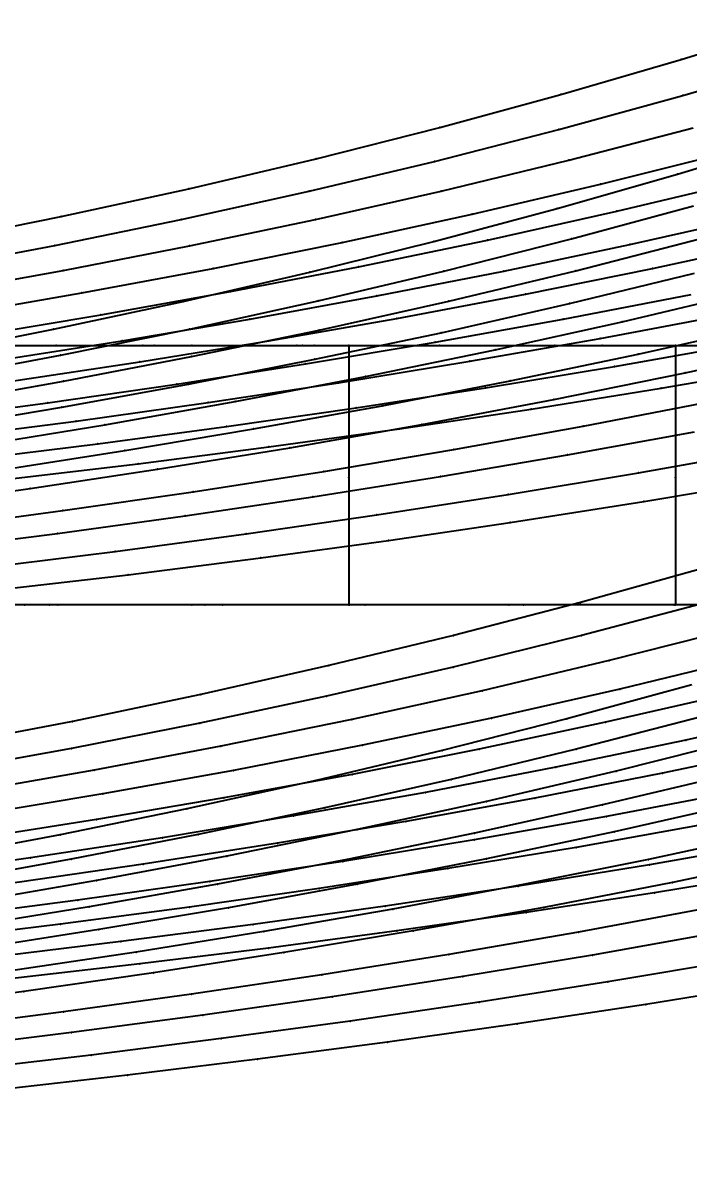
# Model space of a CAD drawing. Extents: x -2408 to 1029, y -526 to 2095.
# Drawn here: x -447 to -369.3, y 1329.9 to 1463.6 of the extents above; entities that cross this region are included whole.
import ezdxf

# ---------------------------------------------------------------- set-up
doc = ezdxf.new("R2010")
doc.units = 0

# ---------------------------------------------------------------- blocks, each defined once
blk = doc.blocks.new(' -30')
at = {"layer": '1'}
for points in [[(-62.287955, 992.040492), (-46.765308, 993.494654), (-31.59976, 995.119355), (-16.677405, 996.901347), (-1.553066, 998.875569), (13.497761, 1001.026741), (28.566463, 1003.387882), (43.726847, 1005.978906), (58.723608, 1008.760932), (73.717036, 1011.77609), (88.621168, 1015.021706), (103.469701, 1018.514085), (117.89867, 1022.167002), (132.006587, 1025.996081), (146.046572, 1030.066786), (159.896121, 1034.343554)], [(147.270055, 957.182145), (132.709902, 953.223638), (118.164563, 949.522165), (103.484284, 946.035751), (88.398786, 942.707071), (73.615428, 939.68744), (58.483676, 936.83641), (43.616732, 934.260061), (28.482044, 931.848513), (13.553322, 929.659705), (-1.822108, 927.580418), (-16.794361, 925.711826), (-31.978719, 923.97667), (-46.98648, 922.420731), (-62.169353, 920.997894)]]:
    blk.add_lwpolyline(points, dxfattribs=at)
at = {"layer": '14'}
for points in [[(-63.959231, 979.122072), (-49.005641, 980.511038), (-33.632503, 982.122847), (-18.625958, 983.86424), (-3.293244, 985.820636), (11.872398, 987.947367), (27.150515, 990.29395), (42.458572, 992.858966), (57.665661, 995.628768), (72.836435, 998.623553), (87.952669, 1001.852721), (102.740143, 1005.267383), (117.185724, 1008.860491), (131.56911, 1012.69644), (145.60942, 1016.694667), (159.855558, 1021.012956)], [(149.057305, 970.891915), (134.311954, 966.791847), (119.499399, 962.940196), (104.958488, 959.413145), (90.028472, 956.046163), (75.046687, 952.918675), (59.910494, 950.006522), (44.840308, 947.342342), (29.635442, 944.875886), (14.498732, 942.621702), (-0.757536, 940.527919), (-15.940118, 938.605887), (-30.87374, 936.874205), (-46.092948, 935.272004), (-61.414536, 933.816243)]]:
    blk.add_lwpolyline(points, dxfattribs=at)
at = {"layer": '3'}
for p in [(146.046572, 1030.066786), (132.006587, 1025.996081), (117.89867, 1022.167002), (103.469701, 1018.514085), (145.60942, 1016.694667), (88.621168, 1015.021706), (131.56911, 1012.69644), (73.717036, 1011.77609), (117.185724, 1008.860491), (102.740143, 1005.267383), (87.952669, 1001.852721), (72.836435, 998.623553), (134.311954, 966.791847), (119.499399, 962.940196), (104.958488, 959.413145), (90.028472, 956.046163), (75.046687, 952.918675), (132.709902, 953.223638), (118.164563, 949.522165), (103.484284, 946.035751), (88.398786, 942.707071), (73.615428, 939.68744)]:
    blk.add_point(p, dxfattribs=at)
blk = doc.blocks.new('-30')
at = {"layer": '1'}
for points in [[(-815.932955, 751.94191), (-800.181244, 751.94191), (-784.68991, 751.94191), (-769.49158, 751.94191), (-754.618879, 751.94191), (-732.991399, 751.94191), (-712.279556, 751.94191), (-692.593227, 751.94191), (-674.042287, 751.94191), (-656.736615, 751.94191), (-640.786085, 751.94191), (-621.816635, 751.94191), (-605.712108, 751.94191)], [(-595.670056, 721.699142), (-613.389459, 721.699142), (-630.958968, 721.699142), (-651.263198, 721.699142), (-668.129356, 721.699142), (-686.277399, 721.699142), (-705.597478, 721.699142), (-725.979701, 721.699142), (-747.314174, 721.699142), (-769.491051, 721.699142), (-784.689358, 721.699142), (-800.180704, 721.699142), (-815.932463, 721.699142)]]:
    blk.add_lwpolyline(points, dxfattribs=at)
at = {"layer": '14'}
for points in [[(-815.932955, 751.94191), (-800.181244, 751.94191), (-784.68991, 751.94191), (-769.49158, 751.94191), (-754.618879, 751.94191), (-732.991399, 751.94191), (-712.279556, 751.94191), (-692.593227, 751.94191), (-674.042287, 751.94191), (-656.736615, 751.94191), (-640.786085, 751.94191), (-621.816635, 751.94191), (-605.712108, 751.94191)], [(-595.670056, 721.699142), (-613.389459, 721.699142), (-630.958968, 721.699142), (-651.263198, 721.699142), (-668.129356, 721.699142), (-686.277399, 721.699142), (-705.597478, 721.699142), (-725.979701, 721.699142), (-747.314174, 721.699142), (-769.491051, 721.699142), (-784.689358, 721.699142), (-800.180704, 721.699142), (-815.932463, 721.699142)]]:
    blk.add_lwpolyline(points, dxfattribs=at)
at = {"layer": '3'}
for p in [(-674.042287, 751.94191), (-674.042287, 751.94191), (-656.736615, 751.94191), (-656.736615, 751.94191), (-640.786085, 751.94191), (-640.786085, 751.94191), (-621.816635, 751.94191), (-621.816635, 751.94191), (-686.277399, 721.699142), (-686.277399, 721.699142), (-668.129356, 721.699142), (-668.129356, 721.699142), (-651.263198, 721.699142), (-651.263198, 721.699142), (-630.958968, 721.699142), (-630.958968, 721.699142), (-613.389459, 721.699142), (-613.389459, 721.699142)]:
    blk.add_point(p, dxfattribs=at)
blk = doc.blocks.new(' -31')
at = {"layer": '1'}
for points in [[(-63.189221, 989.945011), (-47.672531, 991.313117), (-32.73015, 992.82249), (-17.795201, 994.504582), (-2.889159, 996.340467), (12.212112, 998.376714), (27.069524, 1000.571165), (42.309343, 1003.026105), (57.103525, 1005.61325), (72.14837, 1008.460502), (86.862908, 1011.468573), (101.799206, 1014.765756), (116.409491, 1018.244322), (130.915001, 1021.952954), (145.402375, 1025.916377), (159.820729, 1030.124264)], [(147.544273, 953.509194), (132.93039, 949.727028), (118.347098, 946.195779), (103.622757, 942.869792), (88.846664, 939.767564), (74.028881, 936.886349), (59.221606, 934.227884), (44.328767, 931.764617), (28.970927, 929.425578), (14.022593, 927.325981), (-1.074514, 925.367278), (-16.06261, 923.572989), (-31.47287, 921.884902), (-46.493921, 920.393102), (-61.572107, 919.043186)]]:
    blk.add_lwpolyline(points, dxfattribs=at)
at = {"layer": '14'}
for points in [[(-64.30798, 977.09257), (-48.879834, 978.444808), (-33.60516, 979.96535), (-18.120015, 981.679498), (-2.882535, 983.53499), (12.185967, 985.548397), (27.374519, 987.769931), (42.016069, 990.101471), (57.723407, 992.818572), (72.810402, 995.648884), (87.8611, 998.699277), (102.856623, 1001.980323), (117.515395, 1005.43791), (132.396191, 1009.209824), (146.642882, 1013.073175)], [(148.187858, 966.836368), (133.553548, 962.983394), (118.589086, 959.300981), (103.838785, 955.919554), (89.038004, 952.766953), (74.080566, 949.818442), (59.192565, 947.112229), (44.268387, 944.614557), (29.211158, 942.297216), (14.229339, 940.172583), (-0.871421, 938.191961), (-15.893527, 936.374721), (-31.283849, 934.674336), (-46.339933, 933.166615), (-61.499473, 931.795298)]]:
    blk.add_lwpolyline(points, dxfattribs=at)
at = {"layer": '3'}
for p in [(145.402375, 1025.916377), (130.915001, 1021.952954), (116.409491, 1018.244322), (101.799206, 1014.765756), (86.862908, 1011.468573), (72.14837, 1008.460502), (132.396191, 1009.209824), (117.515395, 1005.43791), (102.856623, 1001.980323), (87.8611, 998.699277), (72.810402, 995.648884), (133.553548, 962.983394), (118.589086, 959.300981), (103.838785, 955.919554), (89.038004, 952.766953), (74.080566, 949.818442), (132.93039, 949.727028), (118.347098, 946.195779), (103.622757, 942.869792), (88.846664, 939.767564), (74.028881, 936.886349)]:
    blk.add_point(p, dxfattribs=at)
blk = doc.blocks.new('-31')
at = {"layer": '1'}
blk.add_lwpolyline([(-690.465999, 751.94191), (-675.369986, 751.94191), (-657.41673, 751.94191), (-642.174958, 751.94191), (-627.3112, 751.94191), (-613.252144, 751.94191), (-613.252144, 736.519947), (-613.252144, 721.699142), (-632.670856, 721.699142), (-649.441005, 721.699142), (-666.06929, 721.699142), (-685.285785, 721.699142), (-701.248397, 721.699142)], dxfattribs=at)
at = {"layer": '14'}
blk.add_lwpolyline([(-690.465999, 751.94191), (-675.369986, 751.94191), (-657.41673, 751.94191), (-642.174958, 751.94191), (-627.3112, 751.94191), (-613.252144, 751.94191), (-613.252144, 736.519947), (-613.252144, 721.699142), (-632.670856, 721.699142), (-649.441005, 721.699142), (-666.06929, 721.699142), (-685.285785, 721.699142), (-701.248397, 721.699142)], dxfattribs=at)
at = {"layer": '2'}
for p in [(-613.252144, 751.94191), (-613.252144, 751.94191), (-613.252144, 721.699142), (-613.252144, 721.699142)]:
    blk.add_point(p, dxfattribs=at)
at = {"layer": '3'}
for p in [(-675.369986, 751.94191), (-675.369986, 751.94191), (-657.41673, 751.94191), (-657.41673, 751.94191), (-642.174958, 751.94191), (-642.174958, 751.94191), (-627.3112, 751.94191), (-627.3112, 751.94191), (-613.252144, 736.519947), (-613.252144, 736.519947), (-685.285785, 721.699142), (-685.285785, 721.699142), (-666.06929, 721.699142), (-666.06929, 721.699142), (-649.441005, 721.699142), (-649.441005, 721.699142), (-632.670856, 721.699142), (-632.670856, 721.699142)]:
    blk.add_point(p, dxfattribs=at)
blk = doc.blocks.new(' -32')
at = {"layer": '1'}
for points in [[(-63.073899, 987.964787), (-47.80115, 989.241333), (-32.854437, 990.673366), (-17.580763, 992.310636), (-2.66784, 994.062031), (12.329512, 995.989364), (27.19852, 998.080667), (42.534483, 1000.433601), (57.345718, 1002.901455), (72.240179, 1005.584932), (86.979833, 1008.449899), (101.702285, 1011.534519), (116.349741, 1014.839147), (131.220497, 1018.445942), (145.752876, 1022.224506)], [(151.730816, 950.981879), (136.760752, 947.22716), (121.639578, 943.684047), (106.560619, 940.393873), (91.330345, 937.310262), (76.160148, 934.470587), (60.90343, 931.837583), (45.660933, 929.416777), (30.404479, 927.182491), (15.110406, 925.11284), (0.117968, 923.23896), (-15.214274, 921.474065), (-30.522857, 919.862977), (-45.88647, 918.397328), (-60.859108, 917.114579)]]:
    blk.add_lwpolyline(points, dxfattribs=at)
at = {"layer": '14'}
for points in [[(-63.695884, 975.163998), (-48.400329, 976.438115), (-33.260954, 977.872553), (-17.902589, 979.495559), (-2.796827, 981.250458), (12.288539, 983.170726), (27.200065, 985.246414), (42.235573, 987.526424), (57.308336, 990.007635), (72.280071, 992.674386), (87.220682, 995.546043), (102.112174, 998.629703), (117.256923, 1002.009589), (132.044623, 1005.561161), (146.773454, 1009.351388)], [(151.030064, 963.923373), (135.934062, 960.09737), (121.133007, 956.593085), (105.925133, 953.240219), (90.667766, 950.121329), (75.889856, 947.327482), (60.549207, 944.65308), (45.710204, 942.271121), (30.305737, 939.994784), (14.876294, 937.892793), (-0.029895, 936.012998), (-15.497729, 934.217485), (-30.698433, 932.609474), (-46.199172, 931.124613), (-61.159001, 929.831944)]]:
    blk.add_lwpolyline(points, dxfattribs=at)
at = {"layer": '3'}
for p in [(131.220497, 1018.445942), (116.349741, 1014.839147), (101.702285, 1011.534519), (86.979833, 1008.449899), (72.240179, 1005.584932), (132.044623, 1005.561161), (117.256923, 1002.009589), (102.112174, 998.629703), (87.220682, 995.546043), (72.280071, 992.674386), (135.934062, 960.09737), (121.133007, 956.593085), (105.925133, 953.240219), (90.667766, 950.121329), (75.889856, 947.327482), (136.760752, 947.22716), (121.639578, 943.684047), (106.560619, 940.393873), (91.330345, 937.310262), (76.160148, 934.470587)]:
    blk.add_point(p, dxfattribs=at)
blk = doc.blocks.new('-32')
at = {"layer": '1'}
blk.add_lwpolyline([(-824.869566, 751.94191), (-805.068798, 751.94191), (-786.02016, 751.94191), (-767.821756, 751.94191), (-750.57169, 751.94191), (-734.368065, 751.94191), (-719.308987, 751.94191), (-701.180183, 751.94191), (-685.493076, 751.94191), (-669.672095, 751.94191), (-655.40737, 751.94191), (-651.352158, 751.94191), (-651.352158, 736.51993), (-651.352158, 721.699142), (-669.671698, 721.699142), (-689.172728, 721.699142), (-705.492018, 721.699142), (-724.194887, 721.699142), (-739.646372, 721.699142), (-756.209693, 721.699142), (-773.786774, 721.699142), (-792.279497, 721.699142), (-811.589755, 721.699142)], dxfattribs=at)
at = {"layer": '14'}
blk.add_lwpolyline([(-824.869566, 751.94191), (-805.068798, 751.94191), (-786.02016, 751.94191), (-767.821756, 751.94191), (-750.57169, 751.94191), (-734.368065, 751.94191), (-719.308987, 751.94191), (-701.180183, 751.94191), (-685.493076, 751.94191), (-669.672095, 751.94191), (-655.40737, 751.94191), (-651.352158, 751.94191), (-651.352158, 736.51993), (-651.352158, 721.699142), (-669.671698, 721.699142), (-689.172728, 721.699142), (-705.492018, 721.699142), (-724.194887, 721.699142), (-739.646372, 721.699142), (-756.209693, 721.699142), (-773.786774, 721.699142), (-792.279497, 721.699142), (-811.589755, 721.699142)], dxfattribs=at)
at = {"layer": '2'}
for p in [(-651.352158, 751.94191), (-651.352158, 751.94191), (-651.352158, 721.699142), (-651.352158, 721.699142)]:
    blk.add_point(p, dxfattribs=at)
at = {"layer": '3'}
for p in [(-685.493076, 751.94191), (-685.493076, 751.94191), (-669.672095, 751.94191), (-669.672095, 751.94191), (-655.40737, 751.94191), (-655.40737, 751.94191), (-651.352158, 736.51993), (-651.352158, 736.51993), (-689.172728, 721.699142), (-689.172728, 721.699142), (-669.671698, 721.699142), (-669.671698, 721.699142)]:
    blk.add_point(p, dxfattribs=at)
blk = doc.blocks.new(' -33')
at = {"layer": '1'}
for points in [[(-62.676554, 986.02466), (-47.469065, 987.237479), (-32.175066, 988.635625), (-17.231059, 990.164291), (-1.969221, 991.878756), (13.18838, 993.745961), (28.409, 995.79834), (43.604009, 998.032983), (58.434574, 1000.400726), (73.568401, 1003.015074), (88.889137, 1005.874152), (103.945344, 1008.904018), (119.123582, 1012.196621), (134.079505, 1015.688423), (148.839588, 1019.383526)], [(149.114829, 946.819649), (134.323275, 943.323471), (119.404475, 940.02864), (104.517089, 936.966438), (89.418252, 934.084416), (74.450729, 931.441655), (59.338726, 928.978533), (44.308779, 926.718636), (29.197201, 924.615951), (14.123243, 922.671332), (-1.2104, 920.84544), (-16.319175, 919.193337), (-31.48102, 917.677584), (-46.61768, 916.304625), (-62.01489, 915.05757)]]:
    blk.add_lwpolyline(points, dxfattribs=at)
at = {"layer": '14'}
for points in [[(-63.88798, 973.191219), (-48.760762, 974.383247), (-33.792318, 975.723587), (-18.838223, 977.222051), (-3.65813, 978.89639), (11.262152, 980.69739), (26.627123, 982.726164), (41.502438, 984.868498), (55.802328, 987.099301), (71.239332, 989.703083), (86.024921, 992.395824), (100.780213, 995.286277), (115.486739, 998.382131), (130.456307, 1001.769517), (145.062039, 1005.314683)], [(151.520569, 960.496388), (136.31871, 956.819283), (121.349292, 953.43957), (106.33147, 950.282574), (91.26954, 947.344777), (76.050213, 944.601286), (60.91301, 942.084598), (45.637376, 939.745064), (30.44328, 937.599295), (15.124464, 935.597632), (-0.109531, 933.755664), (-15.360405, 932.061884), (-30.334394, 930.546275), (-45.615075, 929.143712), (-61.002853, 927.87232)]]:
    blk.add_lwpolyline(points, dxfattribs=at)
at = {"layer": '3'}
for p in [(134.079505, 1015.688423), (119.123582, 1012.196621), (103.945344, 1008.904018), (88.889137, 1005.874152), (73.568401, 1003.015074), (130.456307, 1001.769517), (115.486739, 998.382131), (100.780213, 995.286277), (86.024921, 992.395824), (71.239332, 989.703083), (136.31871, 956.819283), (121.349292, 953.43957), (106.33147, 950.282574), (91.26954, 947.344777), (76.050213, 944.601286), (134.323275, 943.323471), (119.404475, 940.02864), (104.517089, 936.966438), (89.418252, 934.084416), (74.450729, 931.441655)]:
    blk.add_point(p, dxfattribs=at)
blk = doc.blocks.new(' -34')
at = {"layer": '1'}
for points in [[(-62.201781, 984.109423), (-46.844191, 985.280492), (-31.552026, 986.613769), (-16.180549, 988.119587), (-0.918876, 989.7673), (14.461016, 991.588687), (29.684126, 993.561033), (44.651744, 995.673969), (59.824846, 998.00029), (74.945261, 1000.509818), (90.055324, 1003.215849), (105.018224, 1006.101256), (120.049031, 1009.218044), (135.1284, 1012.579824), (150.057391, 1016.1527)], [(149.750125, 943.602201), (134.836432, 940.230283), (119.93429, 937.083574), (104.830533, 934.115456), (89.846717, 931.384189), (74.719554, 928.832767), (59.6705, 926.488073), (44.544948, 924.308318), (29.448365, 922.292712), (14.010065, 920.384045), (-1.122059, 918.654773), (-16.32217, 917.059944), (-31.483562, 915.612101), (-46.832805, 914.287485), (-62.019091, 913.117373)]]:
    blk.add_lwpolyline(points, dxfattribs=at)
at = {"layer": '14'}
for points in [[(-62.368557, 971.359762), (-46.955469, 972.529899), (-31.404846, 973.873655), (-16.018666, 975.369462), (-1.039595, 976.974481), (14.313651, 978.774331), (29.486911, 980.719213), (44.79652, 982.859693), (60.079744, 985.181758), (75.404584, 987.702822), (90.625, 990.405908), (105.81543, 993.310709), (120.957217, 996.424341), (135.743597, 999.690057), (150.786846, 1003.25315)], [(148.521494, 956.358438), (133.815609, 953.008436), (119.06352, 949.868753), (104.26908, 946.936219), (89.315343, 944.18609), (74.447671, 941.655685), (59.438948, 939.295019), (44.51444, 937.126641), (29.567738, 935.115528), (14.496622, 933.232545), (-0.484855, 931.500543), (-15.863097, 929.870438), (-30.874372, 928.422447), (-46.581734, 927.050923), (-61.031049, 925.917296)]]:
    blk.add_lwpolyline(points, dxfattribs=at)
at = {"layer": '3'}
for p in [(135.1284, 1012.579824), (120.049031, 1009.218044), (105.018224, 1006.101256), (90.055324, 1003.215849), (74.945261, 1000.509818), (135.743597, 999.690057), (120.957217, 996.424341), (105.81543, 993.310709), (90.625, 990.405908), (75.404584, 987.702822), (133.815609, 953.008436), (119.06352, 949.868753), (104.26908, 946.936219), (89.315343, 944.18609), (74.447671, 941.655685), (134.836432, 940.230283), (119.93429, 937.083574), (104.830533, 934.115456), (89.846717, 931.384189), (74.719554, 928.832767)]:
    blk.add_point(p, dxfattribs=at)
blk = doc.blocks.new(' -35')
at = {"layer": '1'}
for points in [[(-62.730958, 982.135285), (-47.556552, 983.23854), (-32.497701, 984.477851), (-17.328552, 985.87939), (-2.297197, 987.417575), (12.961771, 989.131927), (27.959361, 990.970578), (43.309883, 993.0213), (58.262805, 995.1937), (73.202795, 997.542292), (88.10029, 1000.067095), (102.886466, 1002.761205), (117.715613, 1005.661029), (132.402557, 1008.742196), (147.14449, 1012.057185)], [(149.353601, 940.252384), (134.579422, 937.067447), (119.596453, 934.051586), (104.785757, 931.276596), (89.728332, 928.65774), (74.835692, 926.259145), (59.179039, 923.928092), (44.541241, 921.910511), (29.381633, 919.969584), (14.403487, 918.187392), (-1.331187, 916.461199), (-16.228949, 914.967156), (-31.448686, 913.574273), (-46.565287, 912.319465), (-61.807496, 911.199641)]]:
    blk.add_lwpolyline(points, dxfattribs=at)
at = {"layer": '14'}
for points in [[(-62.938125, 969.391393), (-47.752126, 970.486082), (-32.422476, 971.732986), (-17.26006, 973.126367), (-1.855956, 974.694953), (13.276601, 976.382052), (28.391172, 978.221578), (43.321342, 980.20117), (58.39237, 982.370642), (73.510673, 984.725601), (88.526659, 987.248361), (103.510309, 989.956076), (118.465264, 992.856953), (133.372515, 995.958266), (148.562666, 999.348473)], [(154.048305, 954.33759), (138.932362, 950.971169), (123.770254, 947.820037), (108.565897, 944.880925), (93.199124, 942.128623), (77.922058, 939.599068), (62.501389, 937.241845), (47.168491, 935.077929), (31.115596, 932.983628), (16.332593, 931.194477), (0.943787, 929.472944), (-14.151574, 927.926407), (-29.569388, 926.489421), (-45.099253, 925.179927), (-60.541408, 924.017085)]]:
    blk.add_lwpolyline(points, dxfattribs=at)
at = {"layer": '3'}
for p in [(132.402557, 1008.742196), (117.715613, 1005.661029), (102.886466, 1002.761205), (88.10029, 1000.067095), (73.202795, 997.542292), (133.372515, 995.958266), (118.465264, 992.856953), (103.510309, 989.956076), (88.526659, 987.248361), (73.510673, 984.725601), (138.932362, 950.971169), (123.770254, 947.820037), (108.565897, 944.880925), (93.199124, 942.128623), (77.922058, 939.599068), (62.501389, 937.241845), (134.579422, 937.067447), (119.596453, 934.051586), (104.785757, 931.276596), (89.728332, 928.65774), (74.835692, 926.259145)]:
    blk.add_point(p, dxfattribs=at)
blk = doc.blocks.new(' -36')
at = {"layer": '1'}
for points in [[(-61.924676, 980.270294), (-47.017724, 981.31363), (-31.357583, 982.547478), (-16.625817, 983.851296), (-0.992572, 985.389894), (13.833781, 986.994781), (29.434275, 988.836413), (44.440064, 990.766333), (59.442097, 992.862699), (74.419603, 995.127874), (89.460761, 997.580781), (104.380963, 1000.197104), (119.375387, 1003.01858), (134.224027, 1006.014801), (149.116599, 1009.235017)], [(151.713226, 937.602397), (136.533123, 934.443816), (121.520277, 931.529785), (106.279591, 928.778564), (91.196515, 926.253528), (76.000404, 923.896584), (60.862701, 921.722258), (45.703331, 919.703248), (30.553345, 917.828484), (15.36051, 916.081235), (0.366159, 914.490822), (-14.855243, 913.015167), (-30.168469, 911.661785), (-45.412518, 910.43988), (-60.922781, 909.345475)]]:
    blk.add_lwpolyline(points, dxfattribs=at)
at = {"layer": '14'}
for points in [[(-61.688111, 967.560906), (-46.088481, 968.647694), (-31.018154, 969.826597), (-15.441047, 971.206677), (-0.29155, 972.69796), (15.256628, 974.374752), (30.78711, 976.20571), (46.128949, 978.179131), (61.616419, 980.345853), (76.481717, 982.596073), (91.915827, 985.115354), (107.317923, 987.822959), (122.691895, 990.726963), (138.018479, 993.83393), (152.974345, 997.083633)], [(150.222543, 950.273097), (135.376578, 947.166184), (120.490573, 944.258239), (105.44078, 941.523952), (90.485111, 939.003368), (74.786101, 936.556132), (60.373333, 934.476824), (45.341251, 932.46284), (30.179325, 930.574341), (15.113374, 928.831544), (0.032828, 927.222548), (-15.463604, 925.711815), (-30.570664, 924.373105), (-45.791009, 923.151527), (-60.919749, 922.072863)]]:
    blk.add_lwpolyline(points, dxfattribs=at)
at = {"layer": '3'}
for p in [(134.224027, 1006.014801), (119.375387, 1003.01858), (104.380963, 1000.197104), (89.460761, 997.580781), (74.419603, 995.127874), (138.018479, 993.83393), (122.691895, 990.726963), (107.317923, 987.822959), (91.915827, 985.115354), (76.481717, 982.596073), (61.616419, 980.345853), (135.376578, 947.166184), (120.490573, 944.258239), (105.44078, 941.523952), (90.485111, 939.003368), (74.786101, 936.556132), (136.533123, 934.443816), (121.520277, 931.529785), (106.279591, 928.778564), (91.196515, 926.253528), (76.000404, 923.896584), (60.862701, 921.722258)]:
    blk.add_point(p, dxfattribs=at)
blk = doc.blocks.new(' -37')
at = {"layer": '1'}
for points in [[(-77.064567, 977.383549), (-62.060307, 978.358986), (-46.897365, 979.384498), (-31.741422, 980.503482), (-16.317787, 981.804686), (-1.187583, 983.235286), (13.994105, 984.806719), (29.095599, 986.511197), (44.519286, 988.409393), (59.454505, 990.406909), (74.49534, 992.583849), (89.510965, 994.928311), (104.601794, 997.462747), (119.558447, 1000.158091), (134.488433, 1003.039354)], [(136.163859, 931.425551), (121.347156, 928.678531), (106.217931, 926.068602), (91.393289, 923.693421), (76.20749, 921.436391), (61.269209, 919.37503), (46.041508, 917.421138), (30.69776, 915.591858), (15.438227, 913.904222), (0.507643, 912.382616), (-14.778713, 910.959608), (-30.220891, 909.651627), (-45.528684, 908.478979), (-60.863939, 907.45052), (-76.192555, 906.592417)]]:
    blk.add_lwpolyline(points, dxfattribs=at)
at = {"layer": '14'}
for points in [[(-76.738085, 964.702722), (-61.242214, 965.685371), (-45.924747, 966.711602), (-30.453256, 967.865643), (-15.155917, 969.160966), (0.128787, 970.603535), (15.669216, 972.213705), (30.924236, 973.938823), (45.988341, 975.793326), (61.205262, 977.82814), (76.399373, 980.027605), (91.645306, 982.408497), (106.785665, 984.951771), (121.894669, 987.674831), (136.97646, 990.58577)], [(139.901328, 945.091725), (124.623707, 942.179807), (109.179194, 939.445591), (93.832485, 936.927775), (78.337437, 934.575235), (62.936941, 932.41251), (47.515296, 930.404682), (31.961469, 928.5227), (16.506599, 926.790005), (1.361923, 925.227311), (-14.120774, 923.76841), (-29.615894, 922.442596), (-45.226793, 921.236907), (-60.743267, 920.182351), (-75.782494, 919.324538)]]:
    blk.add_lwpolyline(points, dxfattribs=at)
at = {"layer": '3'}
for p in [(119.558447, 1000.158091), (104.601794, 997.462747), (89.510965, 994.928311), (74.49534, 992.583849), (59.454505, 990.406909), (121.894669, 987.674831), (106.785665, 984.951771), (91.645306, 982.408497), (76.399373, 980.027605), (61.205262, 977.82814), (124.623707, 942.179807), (109.179194, 939.445591), (93.832485, 936.927775), (78.337437, 934.575235), (62.936941, 932.41251), (121.347156, 928.678531), (106.217931, 926.068602), (91.393289, 923.693421), (76.20749, 921.436391), (61.269209, 919.37503)]:
    blk.add_point(p, dxfattribs=at)
blk = doc.blocks.new(' -38')
at = {"layer": '1'}
for points in [[(-75.758579, 975.59908), (-60.626937, 976.556257), (-45.135723, 977.568164), (-29.691034, 978.673379), (-14.218645, 979.93966), (0.737898, 981.308098), (16.18444, 982.858823), (31.240378, 984.508954), (46.655312, 986.347725), (61.903195, 988.324596), (77.276361, 990.485047), (92.482815, 992.792346), (107.804191, 995.293821), (123.016186, 997.959636), (138.273801, 1000.824781)], [(137.299767, 928.769494), (122.109905, 926.061426), (107.010754, 923.557933), (91.761032, 921.210529), (76.654194, 919.053324), (61.359018, 917.023469), (46.399424, 915.173265), (31.071333, 913.4097), (15.760392, 911.778752), (0.404646, 910.275068), (-14.93296, 908.905446), (-30.861093, 907.615277), (-45.800218, 906.524894), (-61.198361, 905.54693), (-76.478171, 904.74749)]]:
    blk.add_lwpolyline(points, dxfattribs=at)
at = {"layer": '14'}
for points in [[(-76.121077, 962.872303), (-60.939983, 963.810147), (-45.940806, 964.778603), (-30.948843, 965.841704), (-15.800026, 967.057728), (-0.82938, 968.401779), (14.405534, 969.906101), (29.350037, 971.513721), (44.278901, 973.25879), (59.722363, 975.220283), (74.6129, 977.268679), (89.481256, 979.47277), (104.404222, 981.849582), (119.220692, 984.378815), (134.014915, 987.079317)], [(135.292497, 941.313157), (120.216259, 938.622201), (105.242719, 936.136924), (90.241725, 933.824134), (75.09389, 931.657668), (60.047842, 929.6593), (44.866851, 927.78208), (29.788284, 926.045265), (14.695885, 924.435176), (-0.832111, 922.914813), (-15.949796, 921.564841), (-31.835178, 920.277831), (-46.32422, 919.220093), (-61.471715, 918.252465), (-76.88532, 917.438952)]]:
    blk.add_lwpolyline(points, dxfattribs=at)
at = {"layer": '3'}
for p in [(123.016186, 997.959636), (107.804191, 995.293821), (92.482815, 992.792346), (77.276361, 990.485047), (61.903195, 988.324596), (119.220692, 984.378815), (104.404222, 981.849582), (89.481256, 979.47277), (74.6129, 977.268679), (59.722363, 975.220283), (120.216259, 938.622201), (105.242719, 936.136924), (90.241725, 933.824134), (75.09389, 931.657668), (60.047842, 929.6593), (122.109905, 926.061426), (107.010754, 923.557933), (91.761032, 921.210529), (76.654194, 919.053324), (61.359018, 917.023469)]:
    blk.add_point(p, dxfattribs=at)
blk = doc.blocks.new(' -39')
at = {"layer": '1'}
for points in [[(-76.54396, 973.693286), (-61.552963, 974.611547), (-46.302817, 975.56963), (-31.0579, 976.601998), (-15.713613, 977.784027), (-0.490311, 979.102427), (14.902616, 980.573191), (30.099956, 982.161116), (45.034018, 983.856669), (60.199584, 985.724429), (75.172832, 987.721968), (90.29707, 989.899544), (105.386845, 992.236619), (120.460439, 994.740936), (135.559119, 997.426291)], [(134.551585, 925.483686), (119.669525, 922.972593), (104.679576, 920.618055), (89.609161, 918.417101), (74.573508, 916.375308), (59.416902, 914.457557), (44.347942, 912.678232), (29.22985, 911.018424), (14.133778, 909.485977), (-0.887692, 908.084533), (-16.006542, 906.796746), (-31.516378, 905.598314), (-46.653881, 904.54977), (-61.887216, 903.640983), (-77.043015, 902.9045)]]:
    blk.add_lwpolyline(points, dxfattribs=at)
at = {"layer": '14'}
for points in [[(-76.344232, 960.998653), (-60.781414, 961.935), (-45.404531, 962.89571), (-30.034311, 963.942842), (-14.502688, 965.140545), (0.846659, 966.471685), (16.467368, 967.967946), (31.790785, 969.570224), (47.098769, 971.311675), (62.207414, 973.177947), (77.478384, 975.220491), (92.727334, 977.421733), (108.033132, 979.798697), (123.230635, 982.330992), (137.684655, 984.904751)], [(139.989554, 939.349648), (124.53858, 936.651619), (109.193841, 934.162098), (93.696294, 931.829309), (78.300347, 929.680899), (62.88401, 927.683033), (47.330246, 925.806764), (31.881892, 924.073645), (16.419716, 922.470906), (1.285714, 921.031759), (-14.201068, 919.688187), (-29.808469, 918.459754), (-45.316086, 917.364998), (-60.832369, 916.417871), (-75.842764, 915.667055)]]:
    blk.add_lwpolyline(points, dxfattribs=at)
at = {"layer": '3'}
for p in [(120.460439, 994.740936), (105.386845, 992.236619), (90.29707, 989.899544), (75.172832, 987.721968), (60.199584, 985.724429), (123.230635, 982.330992), (108.033132, 979.798697), (92.727334, 977.421733), (77.478384, 975.220491), (62.207414, 973.177947), (124.53858, 936.651619), (109.193841, 934.162098), (93.696294, 931.829309), (78.300347, 929.680899), (62.88401, 927.683033), (119.669525, 922.972593), (104.679576, 920.618055), (89.609161, 918.417101), (74.573508, 916.375308), (59.416902, 914.457557)]:
    blk.add_point(p, dxfattribs=at)
blk = doc.blocks.new(' -40')
at = {"layer": '1'}
for points in [[(-76.239994, 971.863291), (-60.970871, 972.770291), (-45.639813, 973.702428), (-30.53561, 974.688643), (-15.217954, 975.818684), (-0.072431, 977.073929), (15.222504, 978.479002), (30.477542, 980.013674), (45.745938, 981.682276), (60.666777, 983.450803), (75.9014, 985.406909), (91.115501, 987.517097), (106.487365, 989.812863), (121.653128, 992.244216), (136.614628, 994.810591)], [(134.949883, 922.834172), (119.872913, 920.391159), (104.860191, 918.126152), (89.722584, 916.000608), (74.577923, 914.021083), (59.416677, 912.172696), (44.394614, 910.46162), (29.206027, 908.853911), (14.013441, 907.371065), (-1.199172, 906.008787), (-16.346794, 904.770506), (-31.578643, 903.643143), (-46.687439, 902.645919), (-61.936624, 901.785496), (-77.0967, 901.096306)]]:
    blk.add_lwpolyline(points, dxfattribs=at)
at = {"layer": '14'}
for points in [[(-75.960604, 959.169212), (-60.766476, 960.059615), (-45.762077, 960.967268), (-30.763123, 961.942919), (-15.596995, 963.048272), (-0.616066, 964.278806), (14.354051, 965.639645), (29.602787, 967.153595), (44.547595, 968.765251), (59.477309, 970.510284), (74.949028, 972.469717), (89.842056, 974.506415), (104.054228, 976.591735), (119.645877, 979.043594), (134.468834, 981.539629)], [(135.776107, 935.853619), (120.859171, 933.40286), (105.916393, 931.116184), (90.822012, 928.967868), (75.836225, 926.983167), (60.833458, 925.129882), (45.693113, 923.3829), (30.66282, 921.76963), (15.177207, 920.235825), (0.122798, 918.869865), (-14.942158, 917.621551), (-30.129088, 916.477693), (-45.212453, 915.461616), (-60.303449, 914.586908), (-75.665444, 913.864543)]]:
    blk.add_lwpolyline(points, dxfattribs=at)
at = {"layer": '3'}
for p in [(121.653128, 992.244216), (106.487365, 989.812863), (91.115501, 987.517097), (75.9014, 985.406909), (60.666777, 983.450803), (119.645877, 979.043594), (104.054228, 976.591735), (89.842056, 974.506415), (74.949028, 972.469717), (59.477309, 970.510284), (120.859171, 933.40286), (105.916393, 931.116184), (90.822012, 928.967868), (75.836225, 926.983167), (60.833458, 925.129882), (119.872913, 920.391159), (104.860191, 918.126152), (89.722584, 916.000608), (74.577923, 914.021083), (59.416677, 912.172696)]:
    blk.add_point(p, dxfattribs=at)

msp = doc.modelspace()

# ---------------------------------------------------------------- block references
at = {"layer": '1'}
for name, p in [('-30', (242.348354, 674.107349)), ('-31', (242.348354, 674.107349)), ('-32', (242.348354, 674.107349)), (' -32', (-514.58038, 429.196867)), (' -34', (-512.877729, 429.098086)), (' -33', (-513.729155, 429.147803)), (' -31', (-515.430888, 429.247568)), (' -30', (-516.281493, 429.297884)), (' -36', (-507.788996, 429.001375)), (' -35', (-508.640982, 429.051384)), (' -38', (-502.699294, 428.903101)), (' -37', (-503.551747, 428.953571)), (' -39', (-498.461818, 428.854057)), (' -40', (-494.224148, 428.804325))]:
    msp.add_blockref(name, p, dxfattribs=at)

doc.saveas('drawing.dxf')
